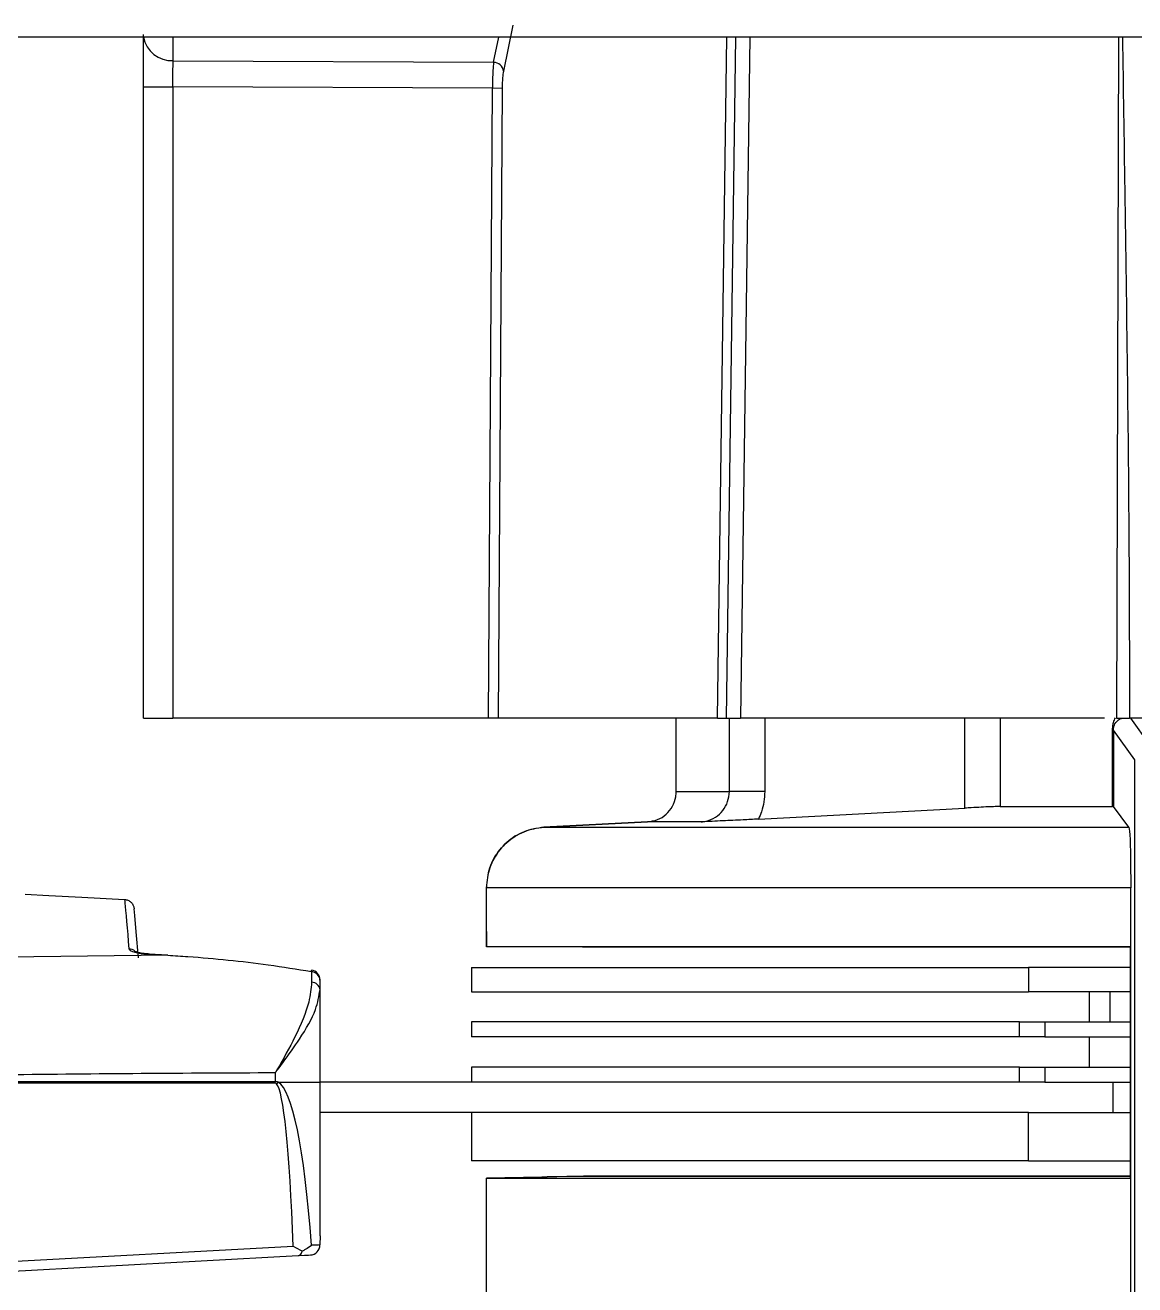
# Model space of a CAD drawing. Extents: x 7 to 135, y 1 to 99.
# Drawn here: x 53.379 to 54.479, y 88.802 to 90.05 of the extents above; entities that cross this region are included whole.
import ezdxf

# ---------------------------------------------------------------- set-up
doc = ezdxf.new("R2010")
doc.units = 0
doc.header["$MEASUREMENT"] = 0
doc.layers.add('OBJECT', color=7, linetype='CONTINUOUS')

msp = doc.modelspace()

# ---------------------------------------------------------------- linework, layer by layer
at = {"layer": 'OBJECT'}
for p, q in [((54.9964, 90.0383), (53.3084, 90.0383)), ((53.5258, 90.015), (53.5258, 90.0383)), ((53.8435, 90.0134), (53.8487, 90.0383)), ((53.8626, 90.0502), (53.8532, 90.0046)), ((54.0653, 89.3633), (54.0747, 90.0383)), ((54.0743, 89.3633), (54.0837, 90.0383)), ((54.0974, 90.0383), (54.088, 89.3633)), ((54.4628, 90.0383), (54.4608, 89.3633)), ((53.5258, 90.015), (53.8435, 90.0134)), ((53.4964, 89.9891), (53.5256, 89.9891)), ((53.4964, 89.3633), (53.4964, 89.9891)), ((53.8422, 89.9876), (53.5256, 89.9891)), ((53.5256, 89.9891), (53.5256, 89.3633)), ((53.8383, 89.3633), (53.8422, 89.9876)), ((53.8519, 89.9874), (53.8422, 89.9876)), ((53.8519, 89.9874), (53.848, 89.3633)), ((53.4964, 89.3633), (53.5256, 89.3633)), ((53.8383, 89.3633), (53.5256, 89.3633)), ((54.0653, 89.3633), (53.848, 89.3633)), ((54.0245, 89.2904), (54.0245, 89.3633)), ((54.0743, 89.3633), (54.088, 89.3633)), ((54.0771, 89.2904), (54.0771, 89.3633)), ((54.4488, 89.3633), (54.088, 89.3633)), ((54.1123, 89.3633), (54.1123, 89.2904)), ((54.3105, 89.2741), (54.3105, 89.3633)), ((54.3456, 89.3633), (54.3456, 89.2757)), ((54.9969, 89.3633), (54.4738, 89.3633)), ((54.4746, 89.3633), (54.4936, 89.3369)), ((54.4569, 89.2757), (54.4569, 89.3513)), ((54.4578, 89.3513), (54.4569, 89.3513)), ((54.479, 89.3219), (54.4578, 89.3513)), ((54.4578, 89.3513), (54.4578, 89.2756)), ((54.479, 88.7581), (54.479, 89.3219)), ((54.0245, 89.2904), (54.0771, 89.2904)), ((54.1123, 89.2904), (54.0771, 89.2904)), ((54.1059, 89.2632), (54.3105, 89.2741)), ((54.3456, 89.2757), (54.4569, 89.2757)), ((54.4578, 89.2756), (54.4569, 89.2757)), ((54.4732, 89.2551), (54.4578, 89.2756)), ((53.996, 89.2605), (53.8933, 89.2551)), ((53.8933, 89.2551), (53.996, 89.2605)), ((53.8933, 89.2551), (54.4732, 89.2551)), ((54.0492, 89.2605), (53.996, 89.2605)), ((54.475, 89.1952), (53.8364, 89.1952)), ((53.8364, 89.1517), (53.8364, 89.1952)), ((53.8364, 89.1498), (53.8364, 89.1952)), ((54.475, 88.7883), (54.475, 89.1952)), ((53.3792, 89.1888), (53.3792, 89.1888)), ((53.4777, 89.1835), (53.4777, 89.1835)), ((53.5206, 89.1282), (53.3614, 89.1263)), ((53.5024, 89.1292), (53.5206, 89.1282)), ((53.5206, 89.1282), (53.5206, 89.1284)), ((54.4745, 89.1367), (53.8365, 89.1367)), ((53.9314, 89.1367), (53.9314, 89.1365)), ((53.9314, 89.1365), (54.4745, 89.1365)), ((54.4745, 89.1367), (54.4745, 88.9072)), ((53.8214, 89.1161), (53.8214, 89.0921)), ((53.8214, 89.1161), (54.3736, 89.1161)), ((54.3736, 89.1161), (54.3736, 89.0921)), ((54.4745, 89.1161), (54.3736, 89.1161)), ((53.6628, 89.1121), (53.6631, 89.1015)), ((53.6714, 89.094), (53.6714, 89.1037)), ((53.6714, 89.0023), (53.6714, 89.094)), ((53.8214, 89.0921), (54.3736, 89.0921)), ((54.4745, 89.0921), (54.3736, 89.0921)), ((54.4336, 89.0921), (54.4336, 89.0621)), ((54.4545, 89.0621), (54.4545, 89.0921)), ((53.8214, 89.0621), (53.8214, 89.0472)), ((54.3647, 89.0621), (53.8214, 89.0621)), ((54.3647, 89.0472), (54.3647, 89.0621)), ((54.3647, 89.0621), (54.3898, 89.0621)), ((54.3898, 89.0621), (54.3898, 89.0472)), ((54.3898, 89.0621), (54.4745, 89.0621)), ((54.3647, 89.0472), (53.8214, 89.0472)), ((54.3898, 89.0472), (54.3647, 89.0472)), ((54.3898, 89.0472), (54.4745, 89.0472)), ((54.4336, 89.0472), (54.4336, 89.0172)), ((53.8214, 89.0172), (53.8214, 89.0023)), ((54.3647, 89.0172), (53.8214, 89.0172)), ((54.3647, 89.0023), (54.3647, 89.0172)), ((54.3647, 89.0172), (54.3898, 89.0172)), ((54.3898, 89.0172), (54.3898, 89.0023)), ((54.3898, 89.0172), (54.4745, 89.0172)), ((53.3614, 89.0031), (53.6269, 89.0031)), ((53.6269, 89.0116), (53.6269, 89.0031)), ((53.6299, 89.0023), (53.6714, 89.0023)), ((53.6714, 88.85), (53.6714, 89.0023)), ((53.8528, 89.0023), (53.6714, 89.0023)), ((54.3647, 89.0023), (53.8528, 89.0023)), ((54.3898, 89.0023), (54.3647, 89.0023)), ((54.3898, 89.0023), (54.4745, 89.0023)), ((54.4574, 88.9723), (54.4574, 89.0023)), ((53.6269, 89.0015), (53.3613, 89.0015)), ((53.8528, 88.9723), (53.6714, 88.9723)), ((53.8214, 88.9723), (53.8214, 88.9243)), ((54.3736, 88.9723), (53.8528, 88.9723)), ((54.3736, 88.9243), (54.3736, 88.9723)), ((54.3736, 88.9723), (54.4745, 88.9723)), ((54.3736, 88.9243), (53.8214, 88.9243)), ((54.3736, 88.9243), (54.4745, 88.9243)), ((53.8964, 88.9084), (53.8364, 88.9072)), ((53.8911, 88.9083), (53.8364, 88.9072)), ((53.8364, 88.7883), (53.8364, 88.9072)), ((53.8364, 88.9072), (54.4745, 88.9072)), ((53.9061, 88.9086), (53.9062, 88.9086)), ((53.9161, 88.9088), (53.9062, 88.9086)), ((54.4745, 88.9088), (53.9161, 88.9088)), ((54.4736, 88.9088), (53.9164, 88.9088)), ((53.9326, 88.9091), (53.9174, 88.9088)), ((53.9326, 88.9088), (53.9326, 88.9091)), ((54.4739, 88.9091), (53.9326, 88.9091)), ((53.6449, 88.8396), (53.3428, 88.8232)), ((53.6714, 88.85), (53.6713, 88.8411)), ((53.3614, 88.8148), (53.6496, 88.8305))]:
    msp.add_line(p, q, dxfattribs=at)
at = {"layer": 'OBJECT', "flags": 128}
for points in [[(53.3792, 89.1888), (53.4025, 89.1876), (53.4353, 89.1858), (53.4777, 89.1835)], [(53.4914, 89.1257), (53.4892, 89.1513), (53.4877, 89.1676), (53.4871, 89.1744)], [(53.5206, 89.1284), (53.5079, 89.1291), (53.5024, 89.1294)], [(53.5024, 89.1292), (53.5024, 89.1294), (53.5024, 89.1294)], [(53.6713, 88.8411), (53.67, 88.841), (53.6672, 88.8409), (53.663, 88.8407)], [(53.6496, 88.8305), (53.6559, 88.8308), (53.66, 88.831), (53.6618, 88.8311)]]:
    msp.add_lwpolyline(points, dxfattribs=at)
at = {"layer": 'OBJECT'}
for centre, radius, start, end in [((53.5245, 90.0435), 0.0285, 190.4573, 272.6599), ((53.8433, 90.0033), 0.01, 7.5404, 88.8687), ((53.4815, 89.1245), 0.0101, 48.8433, 87.3943), ((53.6519, 89.1143), 0.0111, 348.4988, 356.3623), ((53.6623, 89.103), 0.00906, 4.3618, 87.183), ((53.6614, 89.1037), 0.01, 0, 80.7454), ((53.6629, 89.0929), 0.00857, 7.2306, 88.6403), ((53.5116, 89.0031), 0.1153, 359.2192, 0.0034), ((53.5373, 89.0903), 0.1278, 315.4827, 316.4667), ((53.6613, 88.8411), 0.00999, 273.1438, 0.0516), ((53.6613, 88.8411), 0.01, 273.1059, 359.191), ((53.6706, 88.841), 0.000652, 359.224, 11.738)]:
    msp.add_arc(centre, radius, start, end, dxfattribs=at)
for centre, major_axis, ratio, start_param, end_param in [((53.7191, 86.9398), (7.8848, 0), 0.262774, 1.582496, 1.616187), ((53.6114, 88.4336), (0.0157, 0.5695), 0.101686, 6.233323, 6.285987), ((53.6114, 88.4336), (0.0157, 0.5695), 0.101686, 5.511659, 6.233323), ((53.6191, 88.432), (0.0078, 0.5695), 0.050872, 6.231217, 6.283881), ((53.6191, 88.432), (0.0078, 0.5695), 0.050872, 5.510552, 6.231217)]:
    msp.add_ellipse(centre, major_axis=major_axis, ratio=ratio, start_param=start_param, end_param=end_param, dxfattribs=at)
for points, knots in [([(53.4964, 89.9891), (53.4964, 89.9943), (53.4964, 90.0048), (53.4964, 90.0193), (53.4964, 90.032), (53.4964, 90.038), (53.4964, 90.0409)], [0, 0, 0, 0, 0.249989, 0.499813, 0.750164, 1, 1, 1, 1]), ([(54.4667, 90.0383), (54.4675, 89.9879), (54.4692, 89.8778), (54.4716, 89.7077), (54.4734, 89.5331), (54.4736, 89.4182), (54.4738, 89.3633)], [0, 0, 0, 0, 0.22394, 0.489698, 0.755953, 1, 1, 1, 1]), ([(53.5256, 89.9891), (53.5256, 89.9917), (53.5255, 89.9969), (53.5256, 90.0042), (53.5257, 90.0105), (53.5258, 90.0135), (53.5258, 90.015)], [0, 0, 0, 0, 0.249346, 0.499704, 0.749656, 1, 1, 1, 1]), ([(53.8435, 90.0134), (53.8433, 90.0119), (53.843, 90.0089), (53.8426, 90.0026), (53.8423, 89.9953), (53.8423, 89.9902), (53.8422, 89.9876)], [0, 0, 0, 0, 0.249782, 0.499587, 0.749665, 1, 1, 1, 1]), ([(53.8532, 90.0046), (53.8531, 90.0036), (53.8527, 90.0017), (53.8523, 89.9974), (53.852, 89.9926), (53.8519, 89.9892), (53.8519, 89.9874)], [0, 0, 0, 0, 0.248702, 0.500159, 0.750993, 1, 1, 1, 1]), ([(53.848, 89.3633), (53.8478, 89.3633), (53.8474, 89.3633), (53.8463, 89.3633), (53.8452, 89.3633), (53.8439, 89.3633), (53.8425, 89.3633), (53.8406, 89.3633), (53.8392, 89.3633), (53.8383, 89.3633)], [0, 0, 0, 0, 0.235206, 0.351549, 0.467884, 0.584227, 0.700562, 0.816897, 1, 1, 1, 1]), ([(54.0653, 89.3633), (54.0656, 89.3633), (54.066, 89.3633), (54.067, 89.3633), (54.0682, 89.3633), (54.0696, 89.3633), (54.0711, 89.3633), (54.0726, 89.3633), (54.0737, 89.3633), (54.0743, 89.3633)], [0, 0, 0, 0, 0.143846, 0.287691, 0.43153, 0.575371, 0.719215, 0.857749, 1, 1, 1, 1]), ([(54.4569, 89.3513), (54.457, 89.3526), (54.4571, 89.3553), (54.458, 89.3598), (54.4591, 89.3622), (54.4598, 89.3637)], [0, 0, 0, 0, 0.235333, 0.524262, 1, 1, 1, 1]), ([(54.4578, 89.3513), (54.4578, 89.3516), (54.4578, 89.3523), (54.458, 89.3537), (54.4585, 89.3558), (54.4601, 89.3592), (54.4623, 89.3611), (54.4648, 89.3629), (54.4663, 89.3631), (54.4671, 89.3633)], [0, 0, 0, 0, 0.0172927, 0.0367765, 0.0921139, 0.2074595, 0.5817875, 0.7509206, 1, 1, 1, 1]), ([(54.4608, 89.3633), (54.4607, 89.3633), (54.4605, 89.3633), (54.4669, 89.3633), (54.4723, 89.3633), (54.4738, 89.3633)], [0, 0, 0, 0, 0.425019, 0.850042, 1, 1, 1, 1]), ([(53.996, 89.2605), (53.9994, 89.261), (54.0061, 89.262), (54.0148, 89.2676), (54.0212, 89.2756), (54.0241, 89.2837), (54.0244, 89.2887), (54.0245, 89.2904)], [0, 0, 0, 0, 0.222098, 0.444199, 0.666295, 0.88839, 1, 1, 1, 1]), ([(54.0492, 89.2605), (54.0508, 89.2606), (54.0558, 89.2612), (54.0636, 89.2645), (54.071, 89.2713), (54.0761, 89.2803), (54.0767, 89.2871), (54.0771, 89.2904)], [0, 0, 0, 0, 0.111662, 0.333772, 0.555864, 0.777931, 1, 1, 1, 1]), ([(54.1123, 89.2904), (54.1117, 89.2836), (54.1109, 89.2742), (54.107, 89.2656), (54.1059, 89.2632)], [0, 0, 0, 0, 0.7153, 1, 1, 1, 1]), ([(54.3456, 89.2757), (54.3446, 89.2757), (54.3426, 89.2756), (54.3358, 89.2754), (54.327, 89.275), (54.3181, 89.2745), (54.3126, 89.2742), (54.3105, 89.2741)], [0, 0, 0, 0, 0.215723, 0.431439, 0.647293, 0.863432, 1, 1, 1, 1]), ([(53.8364, 89.1952), (53.8371, 89.2019), (53.8384, 89.2154), (53.8487, 89.2334), (53.864, 89.247), (53.8799, 89.2537), (53.8899, 89.2547), (53.8933, 89.2551)], [0, 0, 0, 0, 0.22209, 0.444178, 0.666267, 0.888363, 1, 1, 1, 1]), ([(53.8933, 89.2551), (53.8866, 89.2541), (53.8732, 89.252), (53.8558, 89.2408), (53.843, 89.2248), (53.8371, 89.2086), (53.8366, 89.1985), (53.8364, 89.1952)], [0, 0, 0, 0, 0.2221, 0.444197, 0.666296, 0.88839, 1, 1, 1, 1]), ([(54.1059, 89.2632), (54.1008, 89.2629), (54.0887, 89.2623), (54.0691, 89.2614), (54.0563, 89.2608), (54.0493, 89.2605), (54.0492, 89.2605)], [0, 0, 0, 0, 0.2476934, 0.5864981, 0.9964657, 1, 1, 1, 1]), ([(54.4732, 89.2551), (54.4736, 89.2529), (54.474, 89.2499), (54.4746, 89.2336), (54.4748, 89.2212), (54.4749, 89.2076), (54.475, 89.1991), (54.475, 89.1952)], [0, 0, 0, 0, 0.4776114, 0.6393836, 0.8021505, 0.9067187, 1, 1, 1, 1]), ([(53.4777, 89.1835), (53.4777, 89.1834), (53.4778, 89.1828), (53.4782, 89.1773), (53.4803, 89.1537), (53.482, 89.1346)], [0, 0, 0, 0, 0.045653, 0.228294, 1, 1, 1, 1]), ([(53.4777, 89.1835), (53.4788, 89.1833), (53.4811, 89.183), (53.484, 89.1811), (53.486, 89.1785), (53.4869, 89.1761), (53.4871, 89.1747), (53.4871, 89.1744)], [0, 0, 0, 0, 0.2359115, 0.4718184, 0.7077433, 0.9253998, 1, 1, 1, 1]), ([(53.8364, 89.1517), (53.8364, 89.15), (53.8364, 89.1467), (53.8364, 89.1422), (53.8365, 89.1388), (53.8365, 89.137), (53.8365, 89.1368), (53.8365, 89.1367)], [0, 0, 0, 0, 0.214704, 0.429387, 0.644067, 0.858753, 1, 1, 1, 1]), ([(53.8365, 89.1365), (53.8365, 89.1374), (53.8364, 89.1392), (53.8364, 89.1436), (53.8364, 89.1473), (53.8364, 89.1494), (53.8364, 89.1498)], [0, 0, 0, 0, 0.307626, 0.615278, 0.922949, 1, 1, 1, 1]), ([(53.482, 89.1346), (53.4822, 89.1341), (53.4828, 89.1331), (53.4865, 89.1316), (53.4919, 89.1303), (53.4975, 89.1295), (53.5012, 89.1293), (53.5024, 89.1292)], [0, 0, 0, 0, 0.219064, 0.438021, 0.65922, 0.88, 1, 1, 1, 1]), ([(53.5024, 89.1294), (53.5006, 89.1296), (53.4967, 89.1298), (53.4919, 89.1306), (53.4891, 89.1314), (53.4879, 89.1319), (53.488, 89.1318), (53.488, 89.1318)], [0, 0, 0, 0, 0.271919, 0.56306, 0.78177, 0.93644, 1, 1, 1, 1]), ([(53.5206, 89.1282), (53.5272, 89.1278), (53.5605, 89.1257), (53.608, 89.121), (53.6486, 89.1144), (53.6628, 89.1121)], [0, 0, 0, 0, 0.139683, 0.698663, 1, 1, 1, 1]), ([(53.6631, 89.1015), (53.6625, 89.0951), (53.6609, 89.0788), (53.6478, 89.0487), (53.6346, 89.0247), (53.6276, 89.0127), (53.627, 89.0117), (53.6269, 89.0116)], [0, 0, 0, 0, 0.244744, 0.626729, 0.967929, 0.996143, 1, 1, 1, 1]), ([(53.6269, 89.0116), (53.627, 89.0117), (53.6278, 89.0127), (53.6303, 89.016), (53.6388, 89.0272), (53.6532, 89.0476), (53.668, 89.073), (53.6703, 89.0877), (53.6714, 89.094)], [0, 0, 0, 0, 0.003662, 0.034966, 0.112489, 0.381453, 0.732444, 1, 1, 1, 1]), ([(53.9061, 88.9086), (53.9059, 88.9086), (53.9055, 88.9086), (53.9028, 88.9085), (53.899, 88.9085), (53.8948, 88.9084), (53.8921, 88.9083), (53.8911, 88.9083)], [0, 0, 0, 0, 0.21705, 0.434099, 0.651171, 0.868281, 1, 1, 1, 1]), ([(53.6538, 88.8349), (53.651, 88.8363), (53.6481, 88.8379), (53.645, 88.8395), (53.6449, 88.8396)], [0, 0, 0, 0, 0.980022, 1, 1, 1, 1]), ([(53.663, 88.8407), (53.6629, 88.8407), (53.6613, 88.8392), (53.6584, 88.8372), (53.6548, 88.8354), (53.6538, 88.8349)], [0, 0, 0, 0, 0.021183, 0.71713, 1, 1, 1, 1]), ([(53.6496, 88.8305), (53.6497, 88.8305), (53.65, 88.8305), (53.6509, 88.8307), (53.6523, 88.8318), (53.6533, 88.8334), (53.6537, 88.8346), (53.6538, 88.8349)], [0, 0, 0, 0, 0.017178, 0.202287, 0.556604, 0.898385, 1, 1, 1, 1])]:
    msp.add_open_spline(points, degree=3, knots=knots, dxfattribs=at)

doc.saveas('drawing.dxf')
